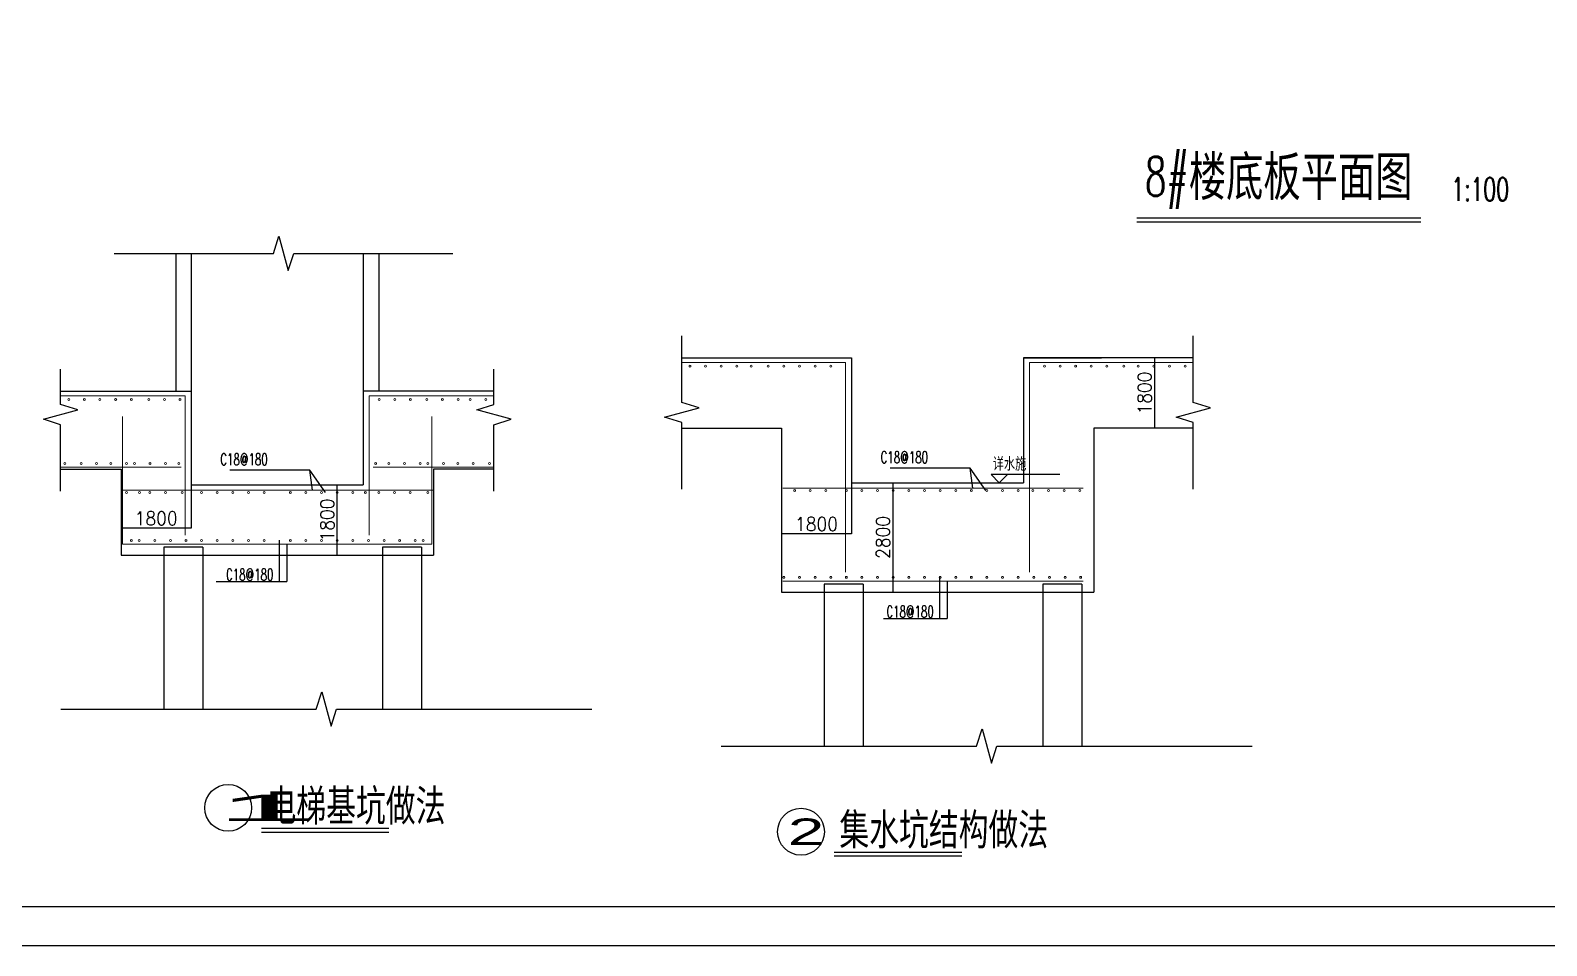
# Model space of a CAD drawing. Extents: x 628064 to 742735, y -407363 to -122417.
# Drawn here: x 666622 to 705451, y -326574 to -303129 of the extents above; entities that cross this region are included whole.
import ezdxf
from ezdxf.enums import TextEntityAlignment as Align

# ---------------------------------------------------------------- set-up
doc = ezdxf.new("R2010")
doc.units = 0
doc.header["$LTSCALE"] = 100
for name, color, linetype in [('AXIS', 3, 'Continuous'), ('CSET', 2, 'Continuous'), ('DIM', 3, 'Continuous'), ('HATCH', 254, 'Continuous'), ('mid', 7, 'Continuous'), ('TEXT', 2, 'Continuous'), ('THICK', 6, 'Continuous'), ('THIN', 7, 'Continuous'), ('tm', 7, 'Continuous'), ('图框', 254, 'Continuous'), ('标高', 7, 'Continuous')]:
    doc.layers.add(name, color=color, linetype=linetype)
doc.layers.add('REIN', color=6, linetype='Continuous', lineweight=18)
doc.styles.add('hztxt', font='hztxt')
doc.styles.get("Standard").update_dxf_attribs({"font": 'standard'})
doc.dimstyles.get("Standard").update_dxf_attribs({"dimtxt": 351, "dimasz": 0.18, "dimexe": 0.18, "dimexo": 0.0625, "dimgap": 0.09, "dimtad": 0, "dimtoh": 1, "dimdec": 0, "dimzin": 0, "dimdsep": 46, "dimcen": 0.09, "dimadec": 0, "dimazin": 0, "dimtfac": 1, "dimtdec": 4, "dimtofl": 0, "dimtmove": 0, "dimatfit": 3, "dimfxl": 250, "dimtolj": 1, "dimtzin": 0, "dimarcsym": 0})

# ---------------------------------------------------------------- blocks, each defined once
blk = doc.blocks.new('A$C35F87531')
at = {"layer": '图框'}
for points in [[(-0.0002444429555908, -0.0004358000587672), (-0.0002444424899295, 59399.99956419994), (84099.99975555704, 59399.99956419994), (84099.99975555658, -0.0004358000587672)], [(2499.999755557045, 999.9995641999412), (83099.99975555658, 999.9995641999412), (83099.99975555704, 58399.99956419994), (2499.999755557511, 58399.99956419994)]]:
    blk.add_lwpolyline(points, close=True, dxfattribs=at)
blk = doc.blocks.new('*D200')
at = {"layer": 'DIM', "color": 0, "linetype": 'ByBlock', "lineweight": -2}
for p, q in [((685853.8306587496, -313318.0593350138), (685853.8306587496, -316027.2575197364)), ((687653.8306587497, -314718.0593350137), (687653.8306587497, -316027.2575197364)), ((687653.8306587497, -316027.0775197364), (685853.8306587496, -316027.0775197364))]:
    blk.add_line(p, q, dxfattribs=at)
for points in [[(685853.8306587496, -316027.0775197364), (685854.0106587496, -316027.0475472411), (685854.0106587496, -316027.1074922318)], [(687653.8306587497, -316027.0775197364), (687653.6506587496, -316027.1074922318), (687653.6506587496, -316027.0475472411)]]:
    blk.add_solid(points, dxfattribs=at)
at = {"layer": 'DIM', "color": 0, "linetype": 'Continuous', "lineweight": -2, "insert": (686753.8306587497, -315777.0775197364), "char_height": 351, "width": 807.299999999999, "attachment_point": 5}
blk.add_mtext('1800', dxfattribs=at)
blk = doc.blocks.new('_AXISO')
blk.add_circle((0, 0), 0.5)
blk = doc.blocks.new('*D243')
at = {"layer": 'DIM', "color": 0, "linetype": 'ByBlock', "lineweight": -2}
for p, q in [((687879.2912504466, -314717.9968350137), (688707.4469295162, -314717.9968350137)), ((688707.2669295161, -314717.9968350137), (688707.2669295161, -317517.9968350138)), ((688100.8776191571, -317517.9968350138), (688707.4469295162, -317517.9968350138))]:
    blk.add_line(p, q, dxfattribs=at)
for points in [[(688707.2669295161, -314717.9968350137), (688707.2969020115, -314718.1768350137), (688707.2369570207, -314718.1768350137)], [(688707.2669295161, -317517.9968350138), (688707.2369570207, -317517.8168350138), (688707.2969020115, -317517.8168350138)]]:
    blk.add_solid(points, dxfattribs=at)
at = {"layer": 'DIM', "color": 0, "linetype": 'Continuous', "lineweight": -2, "insert": (688457.2669295163, -316117.9968350137), "char_height": 351, "width": 912.5999999999997, "attachment_point": 5, "rotation": 90}
blk.add_mtext('2800', dxfattribs=at)
blk = doc.blocks.new('*D212')
at = {"layer": 'DIM', "color": 0, "linetype": 'ByBlock', "lineweight": -2}
for p, q in [((695496.1268813948, -311517.9968350137), (695404.627439428, -311517.9968350137)), ((695404.807439428, -311517.9968350137), (695404.807439428, -313317.9968350138)), ((695496.1268813948, -313317.9968350138), (695404.627439428, -313317.9968350138))]:
    blk.add_line(p, q, dxfattribs=at)
for points in [[(695404.807439428, -311517.9968350137), (695404.8374119235, -311518.1768350137), (695404.7774669327, -311518.1768350137)], [(695404.807439428, -313317.9968350138), (695404.7774669327, -313317.8168350138), (695404.8374119235, -313317.8168350138)]]:
    blk.add_solid(points, dxfattribs=at)
at = {"layer": 'DIM', "color": 0, "linetype": 'Continuous', "lineweight": -2, "insert": (695154.807439428, -312417.9968350136), "char_height": 351, "width": 807.299999999999, "attachment_point": 5, "rotation": 90}
blk.add_mtext('1800', dxfattribs=at)
blk = doc.blocks.new('*D203')
at = {"layer": 'DIM', "color": 0, "linetype": 'ByBlock', "lineweight": -2}
for p, q in [((668943.9760573464, -314370.5325419124), (668943.9760573464, -315879.7307266351)), ((670743.9760573464, -314770.5325419124), (670743.9760573464, -315879.7307266351)), ((670743.9760573464, -315879.5507266351), (668943.9760573464, -315879.5507266351))]:
    blk.add_line(p, q, dxfattribs=at)
for points in [[(668943.9760573464, -315879.5507266351), (668944.1560573465, -315879.5207541398), (668944.1560573465, -315879.5806991304)], [(670743.9760573464, -315879.5507266351), (670743.7960573464, -315879.5806991304), (670743.7960573464, -315879.5207541398)]]:
    blk.add_solid(points, dxfattribs=at)
at = {"layer": 'DIM', "color": 0, "linetype": 'Continuous', "lineweight": -2, "insert": (669843.9760573464, -315629.5507266351), "char_height": 351, "width": 807.299999999999, "attachment_point": 5}
blk.add_mtext('1800', dxfattribs=at)
blk = doc.blocks.new('*D80')
at = {"layer": 'DIM', "color": 0, "linetype": 'ByBlock', "lineweight": -2}
for p, q in [((674338.6251805734, -314770.4700419124), (674474.4602372997, -314770.4700419124)), ((674474.2802372996, -314770.4700419124), (674474.2802372996, -316570.4700419124)), ((674338.6251805734, -316570.4700419124), (674474.4602372997, -316570.4700419124))]:
    blk.add_line(p, q, dxfattribs=at)
for points in [[(674474.2802372996, -314770.4700419124), (674474.310209795, -314770.6500419124), (674474.2502648042, -314770.6500419124)], [(674474.2802372996, -316570.4700419124), (674474.2502648042, -316570.2900419124), (674474.310209795, -316570.2900419124)]]:
    blk.add_solid(points, dxfattribs=at)
at = {"layer": 'DIM', "color": 0, "linetype": 'Continuous', "lineweight": -2, "insert": (674224.2802372999, -315670.4700419123), "char_height": 351, "width": 807.299999999999, "attachment_point": 5, "rotation": 90}
blk.add_mtext('1800', dxfattribs=at)

msp = doc.modelspace()

# ---------------------------------------------------------------- linework, layer by layer
at = {"layer": 'CSET', "color": 4}
for p, q in [((672539.6650765701, -323663.8336683569), (675802.5431727872, -323663.8336683569)), ((687209.3685521213, -324276.589590279), (690472.2466483384, -324276.589590279))]:
    msp.add_line(p, q, dxfattribs=at)
for points in [[(672539.6650765701, -323563.8336683569), (675802.5431727872, -323563.8336683569)], [(687209.3685521213, -324176.5895902791), (690472.2466483384, -324176.5895902791)]]:
    msp.add_lwpolyline(points, dxfattribs=at)
at = {"layer": 'HATCH'}
for p, q in [((670343.9760573464, -308843.176259627), (670343.9760573464, -312370.4700419124)), ((670743.9760573464, -308843.176259627), (670743.9760573464, -314770.4700419124)), ((675143.9760573464, -308843.176259627), (675143.9760573464, -314770.4700419124)), ((675543.9760573464, -308843.176259627), (675543.9760573464, -312370.4700419124)), ((683305.4055949545, -311517.9968350137), (687653.8306587497, -311517.9968350137)), ((687653.8306587497, -311517.9968350137), (687653.8306587497, -314717.9968350137)), ((692053.8306587497, -311517.9968350137), (692053.8306587497, -314717.9968350137)), ((692053.8306587497, -311517.9968350137), (694052.2081675158, -311517.996835014)), ((696402.2557225449, -311517.9968350137), (692053.8306587497, -311517.9968350137)), ((667395.5509935513, -312370.4700419124), (670743.9760573464, -312370.4700419124)), ((678492.4011211415, -312370.4700419124), (675143.9760573464, -312370.4700419124)), ((683305.4055949545, -313317.9968350138), (685853.8306587496, -313317.9968350138)), ((685853.8306587496, -313317.996835014), (685853.8306587496, -317517.9968350138)), ((696402.2557225449, -313317.9968350138), (693853.8306587497, -313317.9968350138)), ((693853.8306587497, -313317.9968350138), (693853.8306587497, -317517.9968350138)), ((667395.5509935513, -314370.4700419124), (668943.9760573464, -314370.4700419124)), ((668943.9760573464, -314370.4700419127), (668943.9760573464, -316570.4700419124)), ((678492.4011211415, -314370.4700419124), (676943.9760573464, -314370.4700419124)), ((676943.9760573462, -314370.4700419117), (676943.9760573466, -316570.4700419124)), ((670743.9760573464, -314770.4700419124), (675143.9760573464, -314770.4700419124)), ((687653.8306587497, -314717.9968350137), (692053.8306587497, -314717.9968350137)), ((670041.3536573465, -316370.4700419124), (670041.3536573465, -320513.9067192463)), ((671041.3536573465, -316370.4700419124), (670041.3536573465, -316370.4700419124)), ((671041.3536573465, -316370.4700419124), (671041.3536573465, -320513.9067192463)), ((675641.3536573465, -316370.4700419124), (675641.3536573465, -320513.9067192463)), ((676641.3536573465, -316370.4700419124), (675641.3536573465, -316370.4700419124)), ((676641.3536573465, -316370.4700419124), (676641.3536573465, -320513.9067192463)), ((668943.9760573464, -316570.4700419124), (676943.9760573466, -316570.4700419124)), ((685853.8306587496, -317517.9968350138), (693853.8306587497, -317517.9968350138)), ((686951.2082587497, -317317.9968350138), (686951.2082587497, -321461.4335123477)), ((687951.2082587497, -317317.9968350138), (686951.2082587497, -317317.9968350138)), ((687951.2082587497, -317317.9968350138), (687951.2082587497, -321461.4335123477)), ((693551.2082587497, -317317.9968350138), (692551.2082587497, -317317.9968350138)), ((692551.2082587497, -317317.9968350138), (692551.2082587497, -321461.4335123477)), ((693551.2082587497, -317317.9968350138), (693551.2082587497, -321461.4335123477))]:
    msp.add_line(p, q, dxfattribs=at)
at = {"layer": 'mid'}
for p, q in [((673782.804235611, -314397.4394804041), (671732.0478561484, -314397.4394804041)), ((674183.0163393395, -314969.0644587878), (673782.804235611, -314397.4394804041)), ((673850.030351608, -314904.79152048), (673782.804235611, -314397.4394804041)), ((690692.6588370142, -314344.9662735054), (688641.9024575514, -314344.9662735054)), ((691092.8709407428, -314916.5912518891), (690692.6588370142, -314344.9662735054)), ((690759.8849530113, -314852.3183135813), (690692.6588370142, -314344.9662735054)), ((672993.702607351, -316189.798556006), (672993.702607351, -317248.0537607934)), ((673191.8433975518, -316279.798556006), (673191.8433975518, -317248.0537607934)), ((689903.5572087544, -317137.3253491073), (689903.5572087544, -318195.580553895)), ((690101.6979989551, -317227.3253491073), (690101.6979989551, -318195.580553895)), ((671384.6725715356, -317248.0537607937), (673191.8433975518, -317248.0537607934)), ((688466.0547390291, -318195.580553895), (690101.6979989551, -318195.580553895))]:
    msp.add_line(p, q, dxfattribs=at)
at = {"layer": 'REIN'}
for points in [[(683305.4055949545, -311636.1506805447), (687498.1783015472, -311636.1506805447), (687498.1783015472, -317004.5400605566)], [(696402.2557225449, -311636.1506805447), (692209.483015952, -311636.1506805447), (692209.4830159522, -317004.5400605566)], [(667395.5509935513, -312488.6238874434), (670588.323700144, -312488.6238874434), (670588.323700144, -316057.0132674553)], [(678492.4011211415, -312488.6238874434), (675299.628414549, -312488.6238874434), (675299.628414549, -316057.0132674553)], [(672943.9760573464, -316287.351693619), (668983.1937873666, -316287.351693619), (668983.1937873666, -313017.1427070176)], [(672943.9760573464, -316287.351693619), (676904.7583273263, -316287.351693619), (676904.7583273263, -313017.1427070176)], [(670486.3720957759, -314321.3876263442), (667395.5509935513, -314321.3876263442)], [(675401.5800189169, -314321.3876263442), (678492.4011211415, -314321.3876263442)], [(676953.5262793235, -314904.79152048), (668983.1937873666, -314904.79152048)], [(693578.5681927416, -314852.3183135813), (685893.0483887699, -314852.3183135813)], [(693578.5681927416, -317234.8784867203), (685893.0483887699, -317234.8784867203)]]:
    msp.add_lwpolyline(points, dxfattribs=at)
for points in [[(683539.0796731544, -311733.6308686008, 0.9999999999999999), (683489.0796731542, -311733.6308686008, 0.9999999999999999)], [(683939.0796731543, -311733.6308686008, 0.9999999999999999), (683889.0796731543, -311733.6308686008, 0.9999999999999999)], [(684339.0796731544, -311733.6308686008, 0.9999999999999999), (684289.0796731542, -311733.6308686008, 0.9999999999999999)], [(684739.0796731543, -311733.6308686008, 0.9999999999999999), (684689.0796731543, -311733.6308686008, 0.9999999999999999)], [(685105.7941401454, -311728.304403572, 0.9999999999999999), (685055.7941401454, -311728.304403572, 0.9999999999999999)], [(685542.8603661323, -311733.6308686008, 0.9999999999999999), (685492.8603661323, -311733.6308686008, 0.9999999999999999)], [(685942.8603661323, -311733.6308686008, 0.9999999999999999), (685892.8603661323, -311733.6308686008, 0.9999999999999999)], [(686342.8603661323, -311733.6308686008, 0.9999999999999999), (686292.8603661323, -311733.6308686008, 0.9999999999999999)], [(686742.8603661323, -311733.6308686008, 0.9999999999999999), (686692.8603661323, -311733.6308686008, 0.9999999999999999)], [(687142.8603661323, -311733.6308686008, 0.9999999999999999), (687092.8603661323, -311733.6308686008, 0.9999999999999999)], [(692564.8009513672, -311733.6308686008, -0.9999999999999999), (692614.8009513672, -311733.6308686008, -0.9999999999999999)], [(692964.8009513671, -311733.6308686008, -0.9999999999999999), (693014.8009513671, -311733.6308686008, -0.9999999999999999)], [(693364.8009513672, -311733.6308686008, -0.9999999999999999), (693414.8009513672, -311733.6308686008, -0.9999999999999999)], [(693764.8009513671, -311733.6308686008, -0.9999999999999999), (693814.8009513671, -311733.6308686008, -0.9999999999999999)], [(694164.8009513672, -311733.6308686008, -0.9999999999999999), (694214.8009513672, -311733.6308686008, -0.9999999999999999)], [(694601.867177354, -311728.304403572, -0.9999999999999999), (694651.867177354, -311728.304403572, -0.9999999999999999)], [(694968.5816443452, -311733.6308686008, -0.9999999999999999), (695018.5816443452, -311733.6308686008, -0.9999999999999999)], [(695368.5816443453, -311733.6308686008, -0.9999999999999999), (695418.5816443453, -311733.6308686008, -0.9999999999999999)], [(695768.5816443452, -311733.6308686008, -0.9999999999999999), (695818.5816443452, -311733.6308686008, -0.9999999999999999)], [(696168.5816443453, -311733.6308686008, -0.9999999999999999), (696218.5816443453, -311733.6308686008, -0.9999999999999999)], [(667629.225071751, -312586.1040754995, 0.9999999999999999), (667579.225071751, -312586.1040754995, 0.9999999999999999)], [(668029.225071751, -312586.1040754995, 0.9999999999999999), (667979.225071751, -312586.1040754995, 0.9999999999999999)], [(668429.225071751, -312586.1040754995, 0.9999999999999999), (668379.225071751, -312586.1040754995, 0.9999999999999999)], [(668829.225071751, -312586.1040754995, 0.9999999999999999), (668779.225071751, -312586.1040754995, 0.9999999999999999)], [(668833.0057647291, -312586.1040754995, 0.9999999999999999), (668783.0057647291, -312586.1040754995, 0.9999999999999999)], [(669233.0057647291, -312586.1040754995, 0.9999999999999999), (669183.0057647291, -312586.1040754995, 0.9999999999999999)], [(669679.2390679272, -312586.1040754995, 0.9999999999999999), (669629.2390679272, -312586.1040754995, 0.9999999999999999)], [(670079.2390679272, -312586.1040754995, 0.9999999999999999), (670029.2390679272, -312586.1040754995, 0.9999999999999999)], [(670479.2390679272, -312586.1040754995, 0.9999999999999999), (670429.2390679272, -312586.1040754995, 0.9999999999999999)], [(675527.254016917, -312586.1040754995, -0.9999999999999999), (675577.254016917, -312586.1040754995, -0.9999999999999999)], [(675927.254016917, -312586.1040754995, -0.9999999999999999), (675977.254016917, -312586.1040754995, -0.9999999999999999)], [(676327.254016917, -312586.1040754995, -0.9999999999999999), (676377.254016917, -312586.1040754995, -0.9999999999999999)], [(676747.4154191401, -312586.1040754995, -0.9999999999999999), (676797.4154191401, -312586.1040754995, -0.9999999999999999)], [(677147.4154191402, -312586.1040754995, -0.9999999999999999), (677197.4154191402, -312586.1040754995, -0.9999999999999999)], [(677151.1961121182, -312586.1040754995, -0.9999999999999999), (677201.1961121182, -312586.1040754995, -0.9999999999999999)], [(677551.1961121182, -312586.1040754995, -0.9999999999999999), (677601.1961121182, -312586.1040754995, -0.9999999999999999)], [(677858.7270429418, -312586.1040754995, -0.9999999999999999), (677908.7270429418, -312586.1040754995, -0.9999999999999999)], [(678258.7270429418, -312586.1040754995, -0.9999999999999999), (678308.7270429418, -312586.1040754995, -0.9999999999999999)], [(667530.4593580349, -314226.9800816261, -0.9999999999999999), (667480.4593580351, -314226.9800816261, -0.9999999999999999)], [(667951.5633922645, -314226.9800816261, -0.9999999999999999), (667901.5633922645, -314226.9800816261, -0.9999999999999999)], [(668342.0412605806, -314226.9800816261, -0.9999999999999999), (668292.0412605806, -314226.9800816261, -0.9999999999999999)], [(668711.3699125526, -314226.9800816261, -0.9999999999999999), (668661.3699125526, -314226.9800816261, -0.9999999999999999)], [(669111.3699125526, -314226.9800816261, -0.9999999999999999), (669061.3699125526, -314226.9800816261, -0.9999999999999999)], [(669311.3699125526, -314226.9800816261, -0.9999999999999999), (669261.3699125526, -314226.9800816261, -0.9999999999999999)], [(669711.3699125526, -314226.9800816261, -0.9999999999999999), (669661.3699125526, -314226.9800816261, -0.9999999999999999)], [(670111.3699125526, -314226.9800816261, -0.9999999999999999), (670061.3699125526, -314226.9800816261, -0.9999999999999999)], [(670447.473925947, -314226.9800816261, -0.9999999999999999), (670397.473925947, -314226.9800816261, -0.9999999999999999)], [(675440.4781887458, -314226.9800816261, 0.9999999999999999), (675490.478188746, -314226.9800816261, 0.9999999999999999)], [(675776.5822021402, -314226.9800816261, 0.9999999999999999), (675826.5822021402, -314226.9800816261, 0.9999999999999999)], [(676176.5822021402, -314226.9800816261, 0.9999999999999999), (676226.5822021402, -314226.9800816261, 0.9999999999999999)], [(676576.5822021402, -314226.9800816261, 0.9999999999999999), (676626.5822021402, -314226.9800816261, 0.9999999999999999)], [(676776.5822021402, -314226.9800816261, 0.9999999999999999), (676826.5822021402, -314226.9800816261, 0.9999999999999999)], [(677176.5822021402, -314226.9800816261, 0.9999999999999999), (677226.5822021402, -314226.9800816261, 0.9999999999999999)], [(677545.9108541124, -314226.9800816261, 0.9999999999999999), (677595.9108541124, -314226.9800816261, 0.9999999999999999)], [(677936.3887224284, -314226.9800816261, 0.9999999999999999), (677986.3887224284, -314226.9800816261, 0.9999999999999999)], [(678357.4927566578, -314226.9800816261, 0.9999999999999999), (678407.4927566578, -314226.9800816261, 0.9999999999999999)], [(686218.9264406781, -314917.3183135813, 0.9999999999999999), (686168.9264406781, -314917.3183135813, 0.9999999999999999)], [(686618.9264406781, -314917.3183135813, 0.9999999999999999), (686568.9264406781, -314917.3183135813, 0.9999999999999999)], [(687018.9264406781, -314917.3183135813, 0.9999999999999999), (686968.9264406781, -314917.3183135813, 0.9999999999999999)], [(687542.8603661323, -314917.3183135813, 0.9999999999999999), (687492.8603661323, -314917.3183135813, 0.9999999999999999)], [(687942.8603661323, -314917.3183135813, 0.9999999999999999), (687892.8603661323, -314917.3183135813, 0.9999999999999999)], [(688342.8603661323, -314917.3183135813, 0.9999999999999999), (688292.8603661323, -314917.3183135813, 0.9999999999999999)], [(688742.8603661323, -314917.3183135813, 0.9999999999999999), (688692.8603661323, -314917.3183135813, 0.9999999999999999)], [(689142.8603661323, -314917.3183135813, 0.9999999999999999), (689092.8603661323, -314917.3183135813, 0.9999999999999999)], [(689542.8603661323, -314917.3183135813, 0.9999999999999999), (689492.8603661323, -314917.3183135813, 0.9999999999999999)], [(689942.8603661323, -314917.3183135813, 0.9999999999999999), (689892.8603661323, -314917.3183135813, 0.9999999999999999)], [(690342.8603661323, -314917.3183135813, 0.9999999999999999), (690292.8603661323, -314917.3183135813, 0.9999999999999999)], [(690742.8603661323, -314917.3183135813, 0.9999999999999999), (690692.8603661323, -314917.3183135813, 0.9999999999999999)], [(691142.8603661323, -314917.3183135813, 0.9999999999999999), (691092.8603661323, -314917.3183135813, 0.9999999999999999)], [(691542.8603661323, -314917.3183135813, 0.9999999999999999), (691492.8603661323, -314917.3183135813, 0.9999999999999999)], [(691942.8603661323, -314917.3183135813, 0.9999999999999999), (691892.8603661323, -314917.3183135813, 0.9999999999999999)], [(692320.9308086003, -314917.3183135813, 0.9999999999999999), (692270.9308086003, -314917.3183135813, 0.9999999999999999)], [(692720.9308086003, -314917.3183135813, 0.9999999999999999), (692670.9308086003, -314917.3183135813, 0.9999999999999999)], [(693120.9308086003, -314917.3183135813, 0.9999999999999999), (693070.9308086003, -314917.3183135813, 0.9999999999999999)], [(693520.9308086003, -314917.3183135813, 0.9999999999999999), (693470.9308086003, -314917.3183135813, 0.9999999999999999)], [(669109.0718392748, -314969.79152048, 0.9999999999999999), (669059.0718392748, -314969.79152048, 0.9999999999999999)], [(669445.0003989278, -314969.79152048, 0.9999999999999999), (669395.0003989278, -314969.79152048, 0.9999999999999999)], [(669709.0718392748, -314969.79152048, 0.9999999999999999), (669659.0718392748, -314969.79152048, 0.9999999999999999)], [(670109.0718392748, -314969.79152048, 0.9999999999999999), (670059.0718392748, -314969.79152048, 0.9999999999999999)], [(670534.0301846121, -314969.79152048, 0.9999999999999999), (670484.0301846121, -314969.79152048, 0.9999999999999999)], [(671033.0057647291, -314969.79152048, 0.9999999999999999), (670983.0057647291, -314969.79152048, 0.9999999999999999)], [(671433.0057647291, -314969.79152048, 0.9999999999999999), (671383.0057647291, -314969.79152048, 0.9999999999999999)], [(671833.0057647292, -314969.79152048, 0.9999999999999999), (671783.0057647292, -314969.79152048, 0.9999999999999999)], [(672233.005764729, -314969.79152048, 0.9999999999999999), (672183.0057647292, -314969.79152048, 0.9999999999999999)], [(672633.0057647292, -314969.79152048, 0.9999999999999999), (672583.0057647292, -314969.79152048, 0.9999999999999999)], [(673254.9463499638, -314969.79152048, -0.9999999999999999), (673304.9463499638, -314969.79152048, -0.9999999999999999)], [(673654.9463499638, -314969.79152048, -0.9999999999999999), (673704.9463499638, -314969.79152048, -0.9999999999999999)], [(674054.9463499638, -314969.79152048, -0.9999999999999999), (674104.9463499638, -314969.79152048, -0.9999999999999999)], [(674454.9463499637, -314969.79152048, -0.9999999999999999), (674504.9463499637, -314969.79152048, -0.9999999999999999)], [(674854.9463499638, -314969.79152048, -0.9999999999999999), (674904.9463499638, -314969.79152048, -0.9999999999999999)], [(675175.0663318175, -314969.79152048, -0.9999999999999999), (675225.0663318175, -314969.79152048, -0.9999999999999999)], [(675520.6079512909, -314969.79152048, -0.9999999999999999), (675570.6079512909, -314969.79152048, -0.9999999999999999)], [(675920.6079512909, -314969.79152048, -0.9999999999999999), (675970.6079512909, -314969.79152048, -0.9999999999999999)], [(676320.6079512909, -314969.79152048, -0.9999999999999999), (676370.6079512909, -314969.79152048, -0.9999999999999999)], [(676778.880275418, -314969.79152048, -0.9999999999999999), (676828.880275418, -314969.79152048, -0.9999999999999999)], [(669233.0057647291, -316192.9441489006, -0.9999999999999999), (669183.0057647291, -316192.9441489006, -0.9999999999999999)], [(669433.0057647291, -316192.9441489006, -0.9999999999999999), (669383.0057647291, -316192.9441489006, -0.9999999999999999)], [(669833.0057647291, -316192.9441489006, -0.9999999999999999), (669783.0057647291, -316192.9441489006, -0.9999999999999999)], [(670233.0057647291, -316192.9441489006, -0.9999999999999999), (670183.0057647291, -316192.9441489006, -0.9999999999999999)], [(670633.0057647291, -316192.9441489006, -0.9999999999999999), (670583.0057647291, -316192.9441489006, -0.9999999999999999)], [(671033.0057647291, -316192.9441489006, -0.9999999999999999), (670983.0057647291, -316192.9441489006, -0.9999999999999999)], [(671433.0057647291, -316192.9441489006, -0.9999999999999999), (671383.0057647291, -316192.9441489006, -0.9999999999999999)], [(671833.0057647292, -316192.9441489006, -0.9999999999999999), (671783.0057647292, -316192.9441489006, -0.9999999999999999)], [(672233.005764729, -316192.9441489006, -0.9999999999999999), (672183.0057647292, -316192.9441489006, -0.9999999999999999)], [(672633.0057647292, -316192.9441489006, -0.9999999999999999), (672583.0057647292, -316192.9441489006, -0.9999999999999999)], [(673254.9463499638, -316192.9441489006, 0.9999999999999999), (673304.9463499638, -316192.9441489006, 0.9999999999999999)], [(673654.9463499638, -316192.9441489006, 0.9999999999999999), (673704.9463499638, -316192.9441489006, 0.9999999999999999)], [(674054.9463499638, -316192.9441489006, 0.9999999999999999), (674104.9463499638, -316192.9441489006, 0.9999999999999999)], [(674454.9463499637, -316192.9441489006, 0.9999999999999999), (674504.9463499637, -316192.9441489006, 0.9999999999999999)], [(674854.9463499638, -316192.9441489006, 0.9999999999999999), (674904.9463499638, -316192.9441489006, 0.9999999999999999)], [(675254.9463499637, -316192.9441489006, 0.9999999999999999), (675304.9463499639, -316192.9441489006, 0.9999999999999999)], [(675654.9463499638, -316192.9441489006, 0.9999999999999999), (675704.9463499638, -316192.9441489006, 0.9999999999999999)], [(676054.9463499638, -316192.9441489006, 0.9999999999999999), (676104.9463499638, -316192.9441489006, 0.9999999999999999)], [(676454.9463499638, -316192.9441489006, 0.9999999999999999), (676504.9463499638, -316192.9441489006, 0.9999999999999999)], [(676654.9463499638, -316192.9441489006, 0.9999999999999999), (676704.9463499638, -316192.9441489006, 0.9999999999999999)], [(685942.8603661323, -317140.4709420019, -0.9999999999999999), (685892.8603661323, -317140.4709420019, -0.9999999999999999)], [(686342.8603661323, -317140.4709420019, -0.9999999999999999), (686292.8603661323, -317140.4709420019, -0.9999999999999999)], [(686742.8603661323, -317140.4709420019, -0.9999999999999999), (686692.8603661323, -317140.4709420019, -0.9999999999999999)], [(687142.8603661323, -317140.4709420019, -0.9999999999999999), (687092.8603661323, -317140.4709420019, -0.9999999999999999)], [(687542.8603661323, -317140.4709420019, -0.9999999999999999), (687492.8603661323, -317140.4709420019, -0.9999999999999999)], [(687942.8603661323, -317140.4709420019, -0.9999999999999999), (687892.8603661323, -317140.4709420019, -0.9999999999999999)], [(688342.8603661323, -317140.4709420019, -0.9999999999999999), (688292.8603661323, -317140.4709420019, -0.9999999999999999)], [(688742.8603661323, -317140.4709420019, -0.9999999999999999), (688692.8603661323, -317140.4709420019, -0.9999999999999999)], [(689142.8603661323, -317140.4709420019, -0.9999999999999999), (689092.8603661323, -317140.4709420019, -0.9999999999999999)], [(689542.8603661323, -317140.4709420019, -0.9999999999999999), (689492.8603661323, -317140.4709420019, -0.9999999999999999)], [(689942.8603661323, -317140.4709420019, -0.9999999999999999), (689892.8603661323, -317140.4709420019, -0.9999999999999999)], [(690342.8603661323, -317140.4709420019, -0.9999999999999999), (690292.8603661323, -317140.4709420019, -0.9999999999999999)], [(690742.8603661323, -317140.4709420019, -0.9999999999999999), (690692.8603661323, -317140.4709420019, -0.9999999999999999)], [(691142.8603661323, -317140.4709420019, -0.9999999999999999), (691092.8603661323, -317140.4709420019, -0.9999999999999999)], [(691542.8603661323, -317140.4709420019, -0.9999999999999999), (691492.8603661323, -317140.4709420019, -0.9999999999999999)], [(691942.8603661323, -317140.4709420019, -0.9999999999999999), (691892.8603661323, -317140.4709420019, -0.9999999999999999)], [(692342.8603661323, -317140.4709420019, -0.9999999999999999), (692292.8603661323, -317140.4709420019, -0.9999999999999999)], [(692742.8603661323, -317140.4709420019, -0.9999999999999999), (692692.8603661323, -317140.4709420019, -0.9999999999999999)], [(693142.8603661323, -317140.4709420019, -0.9999999999999999), (693092.8603661323, -317140.4709420019, -0.9999999999999999)], [(693542.8603661323, -317140.4709420019, -0.9999999999999999), (693492.8603661323, -317140.4709420019, -0.9999999999999999)]]:
    msp.add_lwpolyline(points, format="xyb", close=True, dxfattribs=at)
at = {"layer": 'THICK'}
msp.add_lwpolyline([(694954.5390069744, -307931.621888972), (702232.2518436535, -307931.621888972)], dxfattribs=at)
at = {"layer": 'THIN'}
for points in [[(694954.5390069744, -308031.4109576578), (702232.2518436535, -308031.4109576578)], [(668768.5252324591, -308843.176259627), (672846.3658648704, -308843.176259627), (672986.3658648703, -308403.176259627), (673226.3658648704, -309283.176259627), (673366.3658648705, -308843.176259627), (677444.2064972816, -308843.176259627)], [(683305.4055949545, -314877.9968350138), (683305.4055949545, -313177.9968350138), (682865.4055949545, -313037.9968350137), (683745.4055949546, -312797.9968350138), (683305.4055949545, -312657.9968350137), (683305.4055949545, -310957.9968350138)], [(696402.2557225449, -314877.9968350138), (696402.2557225449, -313177.9968350138), (695962.255722545, -313037.9968350137), (696842.2557225451, -312797.9968350138), (696402.2557225449, -312657.9968350137), (696402.2557225449, -310957.9968350138)], [(667395.5509935513, -314930.4700419124), (667395.5509935513, -313230.4700419124), (666955.5509935513, -313090.4700419125), (667835.5509935513, -312850.4700419124), (667395.5509935513, -312710.4700419125), (667395.5509935513, -311810.4700419124)], [(678492.4011211415, -314930.4700419124), (678492.4011211415, -313230.4700419124), (678932.4011211417, -313090.4700419125), (678052.4011211416, -312850.4700419124), (678492.4011211415, -312710.4700419125), (678492.4011211415, -311810.4700419124)], [(667406.2380844543, -320513.9067192463), (673942.3237055314, -320513.9067192463), (674082.3237055315, -320073.9067192464), (674322.3237055315, -320953.9067192463), (674462.3237055314, -320513.9067192463), (680998.4093266085, -320513.9067192463)], [(684316.0926858576, -321461.4335123477), (690852.1783069347, -321461.4335123477), (690992.1783069347, -321021.4335123477), (691232.1783069347, -321901.4335123477), (691372.1783069347, -321461.4335123477), (697908.2639280118, -321461.4335123477)]]:
    msp.add_lwpolyline(points, dxfattribs=at)
at = {"layer": 'tm', "linetype": 'Continuous'}
msp.add_lwpolyline([(692987.4167855773, -314507.9968350138), (691222.0397450868, -314507.9968350138), (691432.0397450868, -314717.9968350137), (691642.0397450868, -314507.9968350138)], dxfattribs=at)

# ---------------------------------------------------------------- block references
at = {"layer": 'AXIS'}
ref = msp.add_blockref('_AXISO', (671687.2544875055, -323042.9495874891), dxfattribs=dict(at, xscale=1200, yscale=1200))
ref.add_attrib('A', '1', (671347.8432325358, -323382.3608424586), dxfattribs={"height": 678.8225099390856, "style": 'hztxt', "width": 5.200000000001769})
ref = msp.add_blockref('_AXISO', (686356.9579630567, -323655.7055094113), dxfattribs=dict(at, xscale=1200, yscale=1200))
ref.add_attrib('A', '2', (686017.546708087, -323995.1167643808), dxfattribs={"height": 678.8225099390856, "style": 'hztxt', "width": 1.857142857143488})
at = {"layer": '图框'}
msp.add_blockref('A$C35F87531', (657905.845873631, -326574.3770439824), dxfattribs=at)

# ---------------------------------------------------------------- texts
at = {"layer": 'mid', "width": 0.7}
for p in [(672093.3779032317, -314117.0691987506), (689003.2325046348, -314064.5959918519), (672240.7343860432, -317070.1357641897), (689150.5889874465, -318017.662557291)]:
    msp.add_text('C18@180', height=300, dxfattribs=at).set_placement(p, align=Align.MIDDLE_CENTER)
at = {"layer": 'TEXT'}
for s, height, width, p in [('8#楼底板平面图', 1000, 0.7, (695166.9566713519, -307667.4624531415)), ('1:100', 600, 0.699999988079071, (703010.4294322665, -307680.5301477624))]:
    msp.add_text(s, height=height, dxfattribs=dict(at, width=width)).set_placement(p, align=Align.BOTTOM_LEFT)
at = {"layer": 'TEXT', "width": 0.7}
for s, p in [('电梯基坑做法', (672669.4461076768, -323383.4212273578)), ('集水坑结构做法', (687339.1495832279, -323996.1771492799))]:
    msp.add_text(s, height=800, dxfattribs=at).set_placement(p)
at = {"layer": '标高', "width": 0.7}
msp.add_text('详水施', height=300, dxfattribs=at).set_placement((691266.7918746901, -314374.4840937847))

# ---------------------------------------------------------------- dimensions: what is measured, and where the dimension line sits
at = {"layer": 'DIM'}
for base, p1, p2, picture, middle in [((695404.807439428, -313317.9968350138), (695496.1893813948, -311517.9968350137), (695496.1893813948, -313317.9968350138), '*D212', (695154.807439428, -312417.9968350136)), ((674474.2802372996, -316570.4700419124), (674338.5626805734, -314770.4700419124), (674338.5626805734, -316570.4700419124), '*D80', (674224.2802372999, -315670.4700419123)), ((688707.2669295161, -317517.9968350138), (687879.2287504466, -314717.9968350137), (688100.8151191571, -317517.9968350138), '*D243', (688457.2669295163, -316117.9968350137))]:
    dim = msp.add_linear_dim(base=base, p1=p1, p2=p2, angle=90, dimstyle='Standard', dxfattribs=at)
    dim.commit()
    dim.dimension.update_dxf_attribs({"geometry": picture, "text_midpoint": middle})
for base, p1, p2, picture, middle in [((685853.8306587496, -316027.0775197364), (687653.8306587497, -314717.9968350137), (685853.8306587496, -313317.9968350138), '*D200', (686753.8306587497, -315777.0775197364)), ((668943.9760573464, -315879.5507266351), (670743.9760573464, -314770.4700419124), (668943.9760573464, -314370.4700419124), '*D203', (669843.9760573464, -315629.5507266351))]:
    dim = msp.add_linear_dim(base=base, p1=p1, p2=p2, dimstyle='Standard', dxfattribs=at)
    dim.commit()
    dim.dimension.update_dxf_attribs({"geometry": picture, "text_midpoint": middle})

doc.saveas('drawing.dxf')
